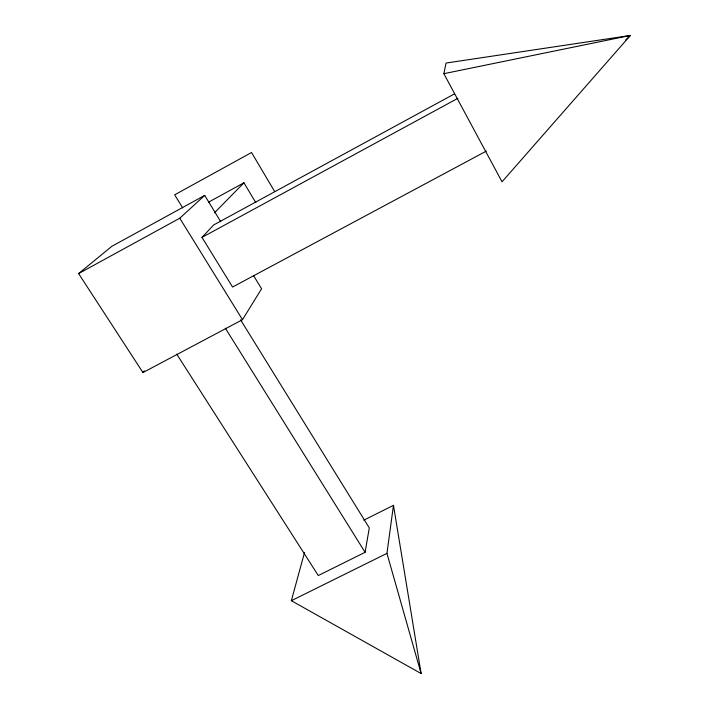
<?xml version="1.0" encoding="UTF-8"?>
<svg xmlns="http://www.w3.org/2000/svg" width="709" height="709" viewBox="0 0 709 709"><rect width="100%" height="100%" fill="white"/><g stroke="black" fill="none" stroke-linecap="round" stroke-linejoin="round"><path stroke-width="1.06" d="M304.524 552.533L291.346 600.7L421.119 673.55L386.946 553.375L393.468 505.331L363.779 520.184M176.727 354.101L318.288 575.54L365.091 552.311L369.3 527.904L240.581 319.839M443.861 73.683L446.041 63.048L630.398 35.45L502.025 181.823L443.861 73.683L630.398 35.45L625.622 40.05M220.791 221.802L204.706 195.392L111.916 246.271L78.602 273.585L142.961 372.553L242.496 319.688L261.586 288.776L253.538 275.571M142.961 372.553L144.29 370.842M486.321 151.106L232.57 287.039L201.994 237.382L213.693 224.939L454.478 93.889M214.472 212.842L243.94 182.798L255.807 202.65M78.602 273.585L179.767 218.221L204.706 195.392M208.49 202.198L243.94 182.798M201.994 237.382L457.934 98.276M291.346 600.7L386.946 553.375M225.373 328.24L365.091 552.311M179.767 218.221L242.496 319.688M182.7 207.87L174.662 194.824L251.544 152.506L274.605 191.439M393.468 505.331L421.119 673.55"/></g></svg>
